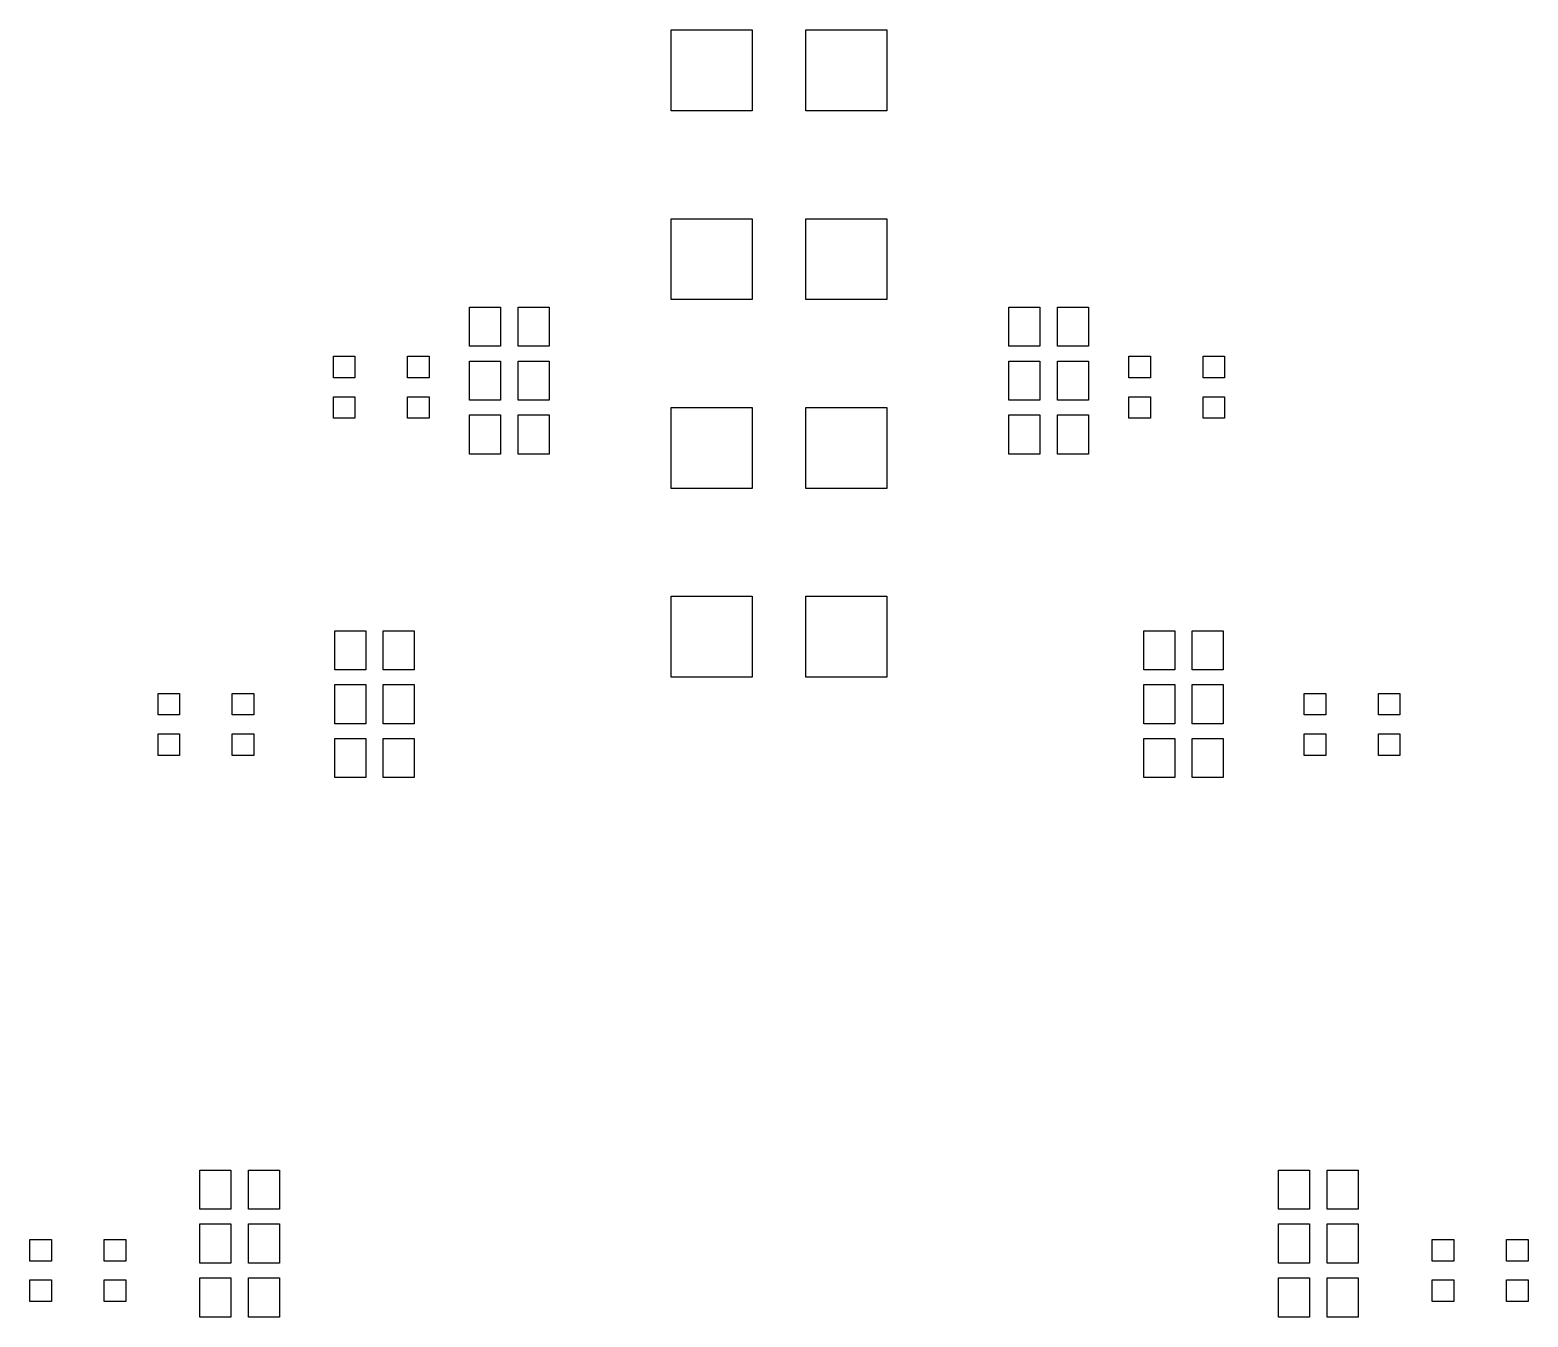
# Model space of a CAD drawing. Extents: x 32.2 to 87.8, y -149.7 to -102.
import ezdxf

# ---------------------------------------------------------------- set-up
doc = ezdxf.new("R2010")
doc.units = 0
doc.header["$MEASUREMENT"] = 0
doc.layers.add('BLACK', color=7, linetype='CONTINUOUS')

msp = doc.modelspace()

# ---------------------------------------------------------------- linework, layer by layer
at = {"layer": 'Black'}
for p, q in [((56, -105), (56, -102)), ((56, -102), (59, -102)), ((59, -102), (59, -105)), ((61, -105), (61, -102)), ((61, -102), (64, -102)), ((64, -102), (64, -105)), ((59, -105), (56, -105)), ((64, -105), (61, -105)), ((56, -112), (56, -109)), ((56, -109), (59, -109)), ((59, -109), (59, -112)), ((61, -112), (61, -109)), ((61, -109), (64, -109)), ((64, -109), (64, -112)), ((59, -112), (56, -112)), ((64, -112), (61, -112)), ((48.525, -113.725), (48.525, -112.275)), ((48.525, -112.275), (49.675, -112.275)), ((49.675, -112.275), (49.675, -113.725)), ((50.325, -113.725), (50.325, -112.275)), ((50.325, -112.275), (51.475, -112.275)), ((51.475, -112.275), (51.475, -113.725)), ((68.525, -113.725), (68.525, -112.275)), ((68.525, -112.275), (69.675, -112.275)), ((69.675, -112.275), (69.675, -113.725)), ((70.325, -113.725), (70.325, -112.275)), ((70.325, -112.275), (71.475, -112.275)), ((71.475, -112.275), (71.475, -113.725)), ((49.675, -113.725), (48.525, -113.725)), ((51.475, -113.725), (50.325, -113.725)), ((69.675, -113.725), (68.525, -113.725)), ((71.475, -113.725), (70.325, -113.725)), ((43.475, -114.9), (43.475, -114.1)), ((43.475, -114.1), (44.275, -114.1)), ((44.275, -114.1), (44.275, -114.9)), ((46.225, -114.9), (46.225, -114.1)), ((46.225, -114.1), (47.025, -114.1)), ((47.025, -114.1), (47.025, -114.9)), ((48.525, -115.725), (48.525, -114.275)), ((48.525, -114.275), (49.675, -114.275)), ((49.675, -114.275), (49.675, -115.725)), ((50.325, -115.725), (50.325, -114.275)), ((50.325, -114.275), (51.475, -114.275)), ((51.475, -114.275), (51.475, -115.725)), ((68.525, -115.725), (68.525, -114.275)), ((68.525, -114.275), (69.675, -114.275)), ((69.675, -114.275), (69.675, -115.725)), ((70.325, -115.725), (70.325, -114.275)), ((70.325, -114.275), (71.475, -114.275)), ((71.475, -114.275), (71.475, -115.725)), ((72.975, -114.9), (72.975, -114.1)), ((72.975, -114.1), (73.775, -114.1)), ((73.775, -114.1), (73.775, -114.9)), ((75.725, -114.9), (75.725, -114.1)), ((75.725, -114.1), (76.525, -114.1)), ((76.525, -114.1), (76.525, -114.9)), ((44.275, -114.9), (43.475, -114.9)), ((47.025, -114.9), (46.225, -114.9)), ((73.775, -114.9), (72.975, -114.9)), ((76.525, -114.9), (75.725, -114.9)), ((43.475, -116.4), (43.475, -115.6)), ((43.475, -115.6), (44.275, -115.6)), ((44.275, -115.6), (44.275, -116.4)), ((46.225, -116.4), (46.225, -115.6)), ((46.225, -115.6), (47.025, -115.6)), ((47.025, -115.6), (47.025, -116.4)), ((49.675, -115.725), (48.525, -115.725)), ((51.475, -115.725), (50.325, -115.725)), ((56, -119), (56, -116)), ((56, -116), (59, -116)), ((59, -116), (59, -119)), ((61, -119), (61, -116)), ((61, -116), (64, -116)), ((64, -116), (64, -119)), ((69.675, -115.725), (68.525, -115.725)), ((71.475, -115.725), (70.325, -115.725)), ((72.975, -116.4), (72.975, -115.6)), ((72.975, -115.6), (73.775, -115.6)), ((73.775, -115.6), (73.775, -116.4)), ((75.725, -116.4), (75.725, -115.6)), ((75.725, -115.6), (76.525, -115.6)), ((76.525, -115.6), (76.525, -116.4)), ((44.275, -116.4), (43.475, -116.4)), ((47.025, -116.4), (46.225, -116.4)), ((48.525, -117.725), (48.525, -116.275)), ((48.525, -116.275), (49.675, -116.275)), ((49.675, -116.275), (49.675, -117.725)), ((50.325, -117.725), (50.325, -116.275)), ((50.325, -116.275), (51.475, -116.275)), ((51.475, -116.275), (51.475, -117.725)), ((68.525, -117.725), (68.525, -116.275)), ((68.525, -116.275), (69.675, -116.275)), ((69.675, -116.275), (69.675, -117.725)), ((70.325, -117.725), (70.325, -116.275)), ((70.325, -116.275), (71.475, -116.275)), ((71.475, -116.275), (71.475, -117.725)), ((73.775, -116.4), (72.975, -116.4)), ((76.525, -116.4), (75.725, -116.4)), ((49.675, -117.725), (48.525, -117.725)), ((51.475, -117.725), (50.325, -117.725)), ((69.675, -117.725), (68.525, -117.725)), ((71.475, -117.725), (70.325, -117.725)), ((59, -119), (56, -119)), ((64, -119), (61, -119)), ((56, -126), (56, -123)), ((56, -123), (59, -123)), ((59, -123), (59, -126)), ((61, -126), (61, -123)), ((61, -123), (64, -123)), ((64, -123), (64, -126)), ((43.525, -125.725), (43.525, -124.275)), ((43.525, -124.275), (44.675, -124.275)), ((44.675, -124.275), (44.675, -125.725)), ((45.325, -125.725), (45.325, -124.275)), ((45.325, -124.275), (46.475, -124.275)), ((46.475, -124.275), (46.475, -125.725)), ((73.525, -125.725), (73.525, -124.275)), ((73.525, -124.275), (74.675, -124.275)), ((74.675, -124.275), (74.675, -125.725)), ((75.325, -125.725), (75.325, -124.275)), ((75.325, -124.275), (76.475, -124.275)), ((76.475, -124.275), (76.475, -125.725)), ((44.675, -125.725), (43.525, -125.725)), ((46.475, -125.725), (45.325, -125.725)), ((59, -126), (56, -126)), ((64, -126), (61, -126)), ((74.675, -125.725), (73.525, -125.725)), ((76.475, -125.725), (75.325, -125.725)), ((36.975, -127.4), (36.975, -126.6)), ((36.975, -126.6), (37.775, -126.6)), ((37.775, -126.6), (37.775, -127.4)), ((39.725, -127.4), (39.725, -126.6)), ((39.725, -126.6), (40.525, -126.6)), ((40.525, -126.6), (40.525, -127.4)), ((43.525, -127.725), (43.525, -126.275)), ((43.525, -126.275), (44.675, -126.275)), ((44.675, -126.275), (44.675, -127.725)), ((45.325, -127.725), (45.325, -126.275)), ((45.325, -126.275), (46.475, -126.275)), ((46.475, -126.275), (46.475, -127.725)), ((73.525, -127.725), (73.525, -126.275)), ((73.525, -126.275), (74.675, -126.275)), ((74.675, -126.275), (74.675, -127.725)), ((75.325, -127.725), (75.325, -126.275)), ((75.325, -126.275), (76.475, -126.275)), ((76.475, -126.275), (76.475, -127.725)), ((79.475, -127.4), (79.475, -126.6)), ((79.475, -126.6), (80.275, -126.6)), ((80.275, -126.6), (80.275, -127.4)), ((82.225, -127.4), (82.225, -126.6)), ((82.225, -126.6), (83.025, -126.6)), ((83.025, -126.6), (83.025, -127.4)), ((37.775, -127.4), (36.975, -127.4)), ((40.525, -127.4), (39.725, -127.4)), ((44.675, -127.725), (43.525, -127.725)), ((46.475, -127.725), (45.325, -127.725)), ((74.675, -127.725), (73.525, -127.725)), ((76.475, -127.725), (75.325, -127.725)), ((80.275, -127.4), (79.475, -127.4)), ((83.025, -127.4), (82.225, -127.4)), ((36.975, -128.9), (36.975, -128.1)), ((36.975, -128.1), (37.775, -128.1)), ((37.775, -128.1), (37.775, -128.9)), ((39.725, -128.9), (39.725, -128.1)), ((39.725, -128.1), (40.525, -128.1)), ((40.525, -128.1), (40.525, -128.9)), ((43.525, -129.725), (43.525, -128.275)), ((43.525, -128.275), (44.675, -128.275)), ((44.675, -128.275), (44.675, -129.725)), ((45.325, -129.725), (45.325, -128.275)), ((45.325, -128.275), (46.475, -128.275)), ((46.475, -128.275), (46.475, -129.725)), ((73.525, -129.725), (73.525, -128.275)), ((73.525, -128.275), (74.675, -128.275)), ((74.675, -128.275), (74.675, -129.725)), ((75.325, -129.725), (75.325, -128.275)), ((75.325, -128.275), (76.475, -128.275)), ((76.475, -128.275), (76.475, -129.725)), ((79.475, -128.9), (79.475, -128.1)), ((79.475, -128.1), (80.275, -128.1)), ((80.275, -128.1), (80.275, -128.9)), ((82.225, -128.9), (82.225, -128.1)), ((82.225, -128.1), (83.025, -128.1)), ((83.025, -128.1), (83.025, -128.9)), ((37.775, -128.9), (36.975, -128.9)), ((40.525, -128.9), (39.725, -128.9)), ((80.275, -128.9), (79.475, -128.9)), ((83.025, -128.9), (82.225, -128.9)), ((44.675, -129.725), (43.525, -129.725)), ((46.475, -129.725), (45.325, -129.725)), ((74.675, -129.725), (73.525, -129.725)), ((76.475, -129.725), (75.325, -129.725)), ((38.525, -145.725), (38.525, -144.275)), ((38.525, -144.275), (39.675, -144.275)), ((39.675, -144.275), (39.675, -145.725)), ((40.325, -145.725), (40.325, -144.275)), ((40.325, -144.275), (41.475, -144.275)), ((41.475, -144.275), (41.475, -145.725)), ((78.525, -145.725), (78.525, -144.275)), ((78.525, -144.275), (79.675, -144.275)), ((79.675, -144.275), (79.675, -145.725)), ((80.325, -145.725), (80.325, -144.275)), ((80.325, -144.275), (81.475, -144.275)), ((81.475, -144.275), (81.475, -145.725)), ((39.675, -145.725), (38.525, -145.725)), ((41.475, -145.725), (40.325, -145.725)), ((79.675, -145.725), (78.525, -145.725)), ((81.475, -145.725), (80.325, -145.725)), ((38.525, -147.725), (38.525, -146.275)), ((38.525, -146.275), (39.675, -146.275)), ((39.675, -146.275), (39.675, -147.725)), ((40.325, -147.725), (40.325, -146.275)), ((40.325, -146.275), (41.475, -146.275)), ((41.475, -146.275), (41.475, -147.725)), ((78.525, -147.725), (78.525, -146.275)), ((78.525, -146.275), (79.675, -146.275)), ((79.675, -146.275), (79.675, -147.725)), ((80.325, -147.725), (80.325, -146.275)), ((80.325, -146.275), (81.475, -146.275)), ((81.475, -146.275), (81.475, -147.725)), ((32.225, -147.65), (32.225, -146.85)), ((32.225, -146.85), (33.025, -146.85)), ((33.025, -146.85), (33.025, -147.65)), ((34.975, -147.65), (34.975, -146.85)), ((34.975, -146.85), (35.775, -146.85)), ((35.775, -146.85), (35.775, -147.65)), ((84.225, -147.65), (84.225, -146.85)), ((84.225, -146.85), (85.025, -146.85)), ((85.025, -146.85), (85.025, -147.65)), ((86.975, -147.65), (86.975, -146.85)), ((86.975, -146.85), (87.775, -146.85)), ((87.775, -146.85), (87.775, -147.65)), ((33.025, -147.65), (32.225, -147.65)), ((35.775, -147.65), (34.975, -147.65)), ((39.675, -147.725), (38.525, -147.725)), ((41.475, -147.725), (40.325, -147.725)), ((79.675, -147.725), (78.525, -147.725)), ((81.475, -147.725), (80.325, -147.725)), ((85.025, -147.65), (84.225, -147.65)), ((87.775, -147.65), (86.975, -147.65)), ((38.525, -149.725), (38.525, -148.275)), ((38.525, -148.275), (39.675, -148.275)), ((39.675, -148.275), (39.675, -149.725)), ((40.325, -149.725), (40.325, -148.275)), ((40.325, -148.275), (41.475, -148.275)), ((41.475, -148.275), (41.475, -149.725)), ((78.525, -149.725), (78.525, -148.275)), ((78.525, -148.275), (79.675, -148.275)), ((79.675, -148.275), (79.675, -149.725)), ((80.325, -149.725), (80.325, -148.275)), ((80.325, -148.275), (81.475, -148.275)), ((81.475, -148.275), (81.475, -149.725)), ((32.225, -149.15), (32.225, -148.35)), ((32.225, -148.35), (33.025, -148.35)), ((33.025, -148.35), (33.025, -149.15)), ((34.975, -149.15), (34.975, -148.35)), ((34.975, -148.35), (35.775, -148.35)), ((35.775, -148.35), (35.775, -149.15)), ((84.225, -149.15), (84.225, -148.35)), ((84.225, -148.35), (85.025, -148.35)), ((85.025, -148.35), (85.025, -149.15)), ((86.975, -149.15), (86.975, -148.35)), ((86.975, -148.35), (87.775, -148.35)), ((87.775, -148.35), (87.775, -149.15)), ((33.025, -149.15), (32.225, -149.15)), ((35.775, -149.15), (34.975, -149.15)), ((85.025, -149.15), (84.225, -149.15)), ((87.775, -149.15), (86.975, -149.15)), ((39.675, -149.725), (38.525, -149.725)), ((41.475, -149.725), (40.325, -149.725)), ((79.675, -149.725), (78.525, -149.725)), ((81.475, -149.725), (80.325, -149.725))]:
    msp.add_line(p, q, dxfattribs=at)

doc.saveas('drawing.dxf')
